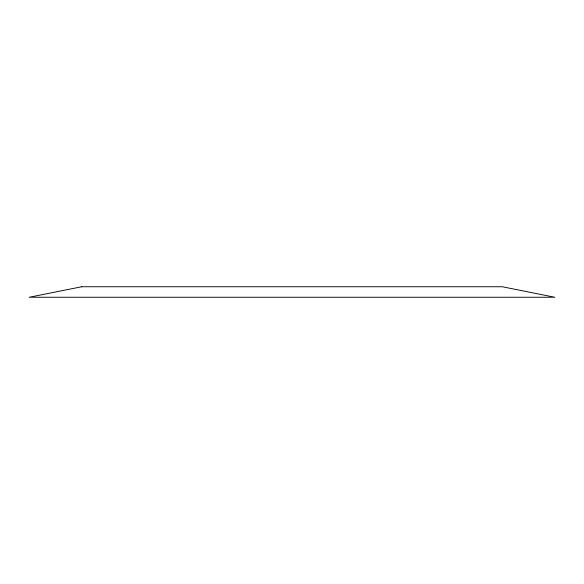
<?xml version="1.0" encoding="UTF-8"?>
<svg xmlns="http://www.w3.org/2000/svg" width="584" height="584" viewBox="0 0 584 584"><rect width="100%" height="100%" fill="white"/><g stroke="black" fill="none" stroke-linecap="round" stroke-linejoin="round"><path stroke-width="0.88" d="M81.76 286.744L29.2 297.256L554.8 297.256L502.24 286.744L81.76 286.744"/></g></svg>
